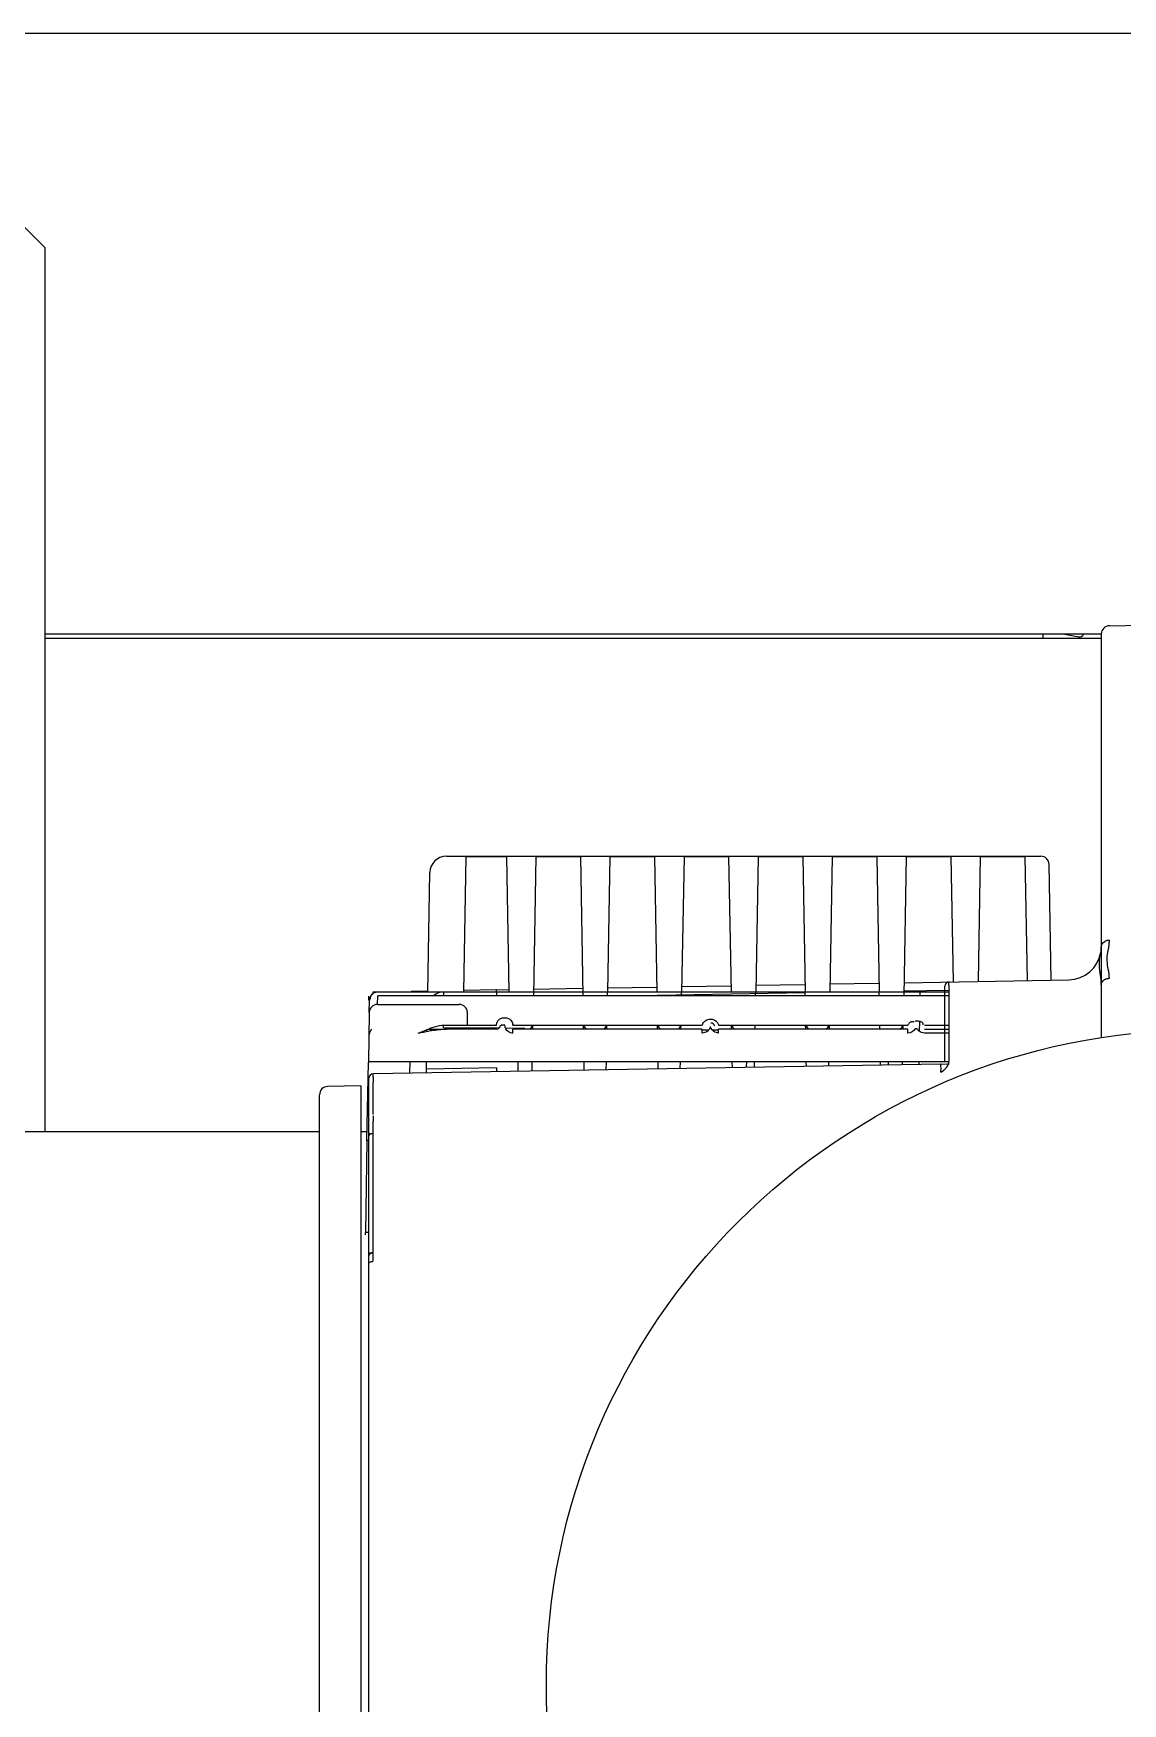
# Model space of a CAD drawing. Header units: millimetres. Extents: x 17886 to 18265, y -8727 to -7321.
# Drawn here: x 18004.373 to 18005.697, y -7647.592 to -7645.563 of the extents above; entities that cross this region are included whole.
import ezdxf

# ---------------------------------------------------------------- set-up
doc = ezdxf.new("R2010")
doc.units = ezdxf.units.MM
for name, color, linetype in [('3551370_DKREDXF_CONTINUOUS_LINE', 7, 'Continuous'), ('3570567_DXF_CONTINUOUS_LINE', 7, 'Continuous'), ('3570568_DXF_CONTINUOUS_LINE', 7, 'Continuous'), ('3570569_DXF_CONTINUOUS_LINE', 7, 'Continuous'), ('3650520_DXF_CONTINUOUS_LINE', 7, 'Continuous'), ('3884027_DKREDXF_CONTINUOUS_LINE', 7, 'Continuous')]:
    doc.layers.add(name, color=color, linetype=linetype)

msp = doc.modelspace()

# ---------------------------------------------------------------- linework, layer by layer
at = {"layer": '3551370_DKREDXF_CONTINUOUS_LINE', "color": 6, "linetype": 'Continuous'}
for p, q in [((18005.68051, -7646.2825), (18005.76068, -7646.28111)), ((18005.67068, -7646.2925), (18005.67068, -7646.78336)), ((18004.87467, -7646.56268), (18005.59722, -7646.56268)), ((18004.98356, -7646.56308), (18004.9806, -7646.73243)), ((18005.03781, -7646.56308), (18005.04077, -7646.73244)), ((18005.07356, -7646.56308), (18005.07068, -7646.72768)), ((18005.16356, -7646.56308), (18005.16068, -7646.72768)), ((18005.25356, -7646.56308), (18005.25068, -7646.72768)), ((18005.30781, -7646.56308), (18005.31068, -7646.72768)), ((18005.39781, -7646.56308), (18005.40068, -7646.72768)), ((18005.43356, -7646.56308), (18005.4306, -7646.73247)), ((18005.48781, -7646.56308), (18005.49046, -7646.71472)), ((18005.60965, -7646.71321), (18005.60719, -7646.5725)), ((18004.85217, -7646.72768), (18004.85471, -7646.58233)), ((18005.43094, -7646.71633), (18005.63138, -7646.71283)), ((18004.78579, -7646.72759), (18004.79129, -7646.72749)), ((18004.7913, -7646.72768), (18004.7867, -7646.7288)), ((18004.83181, -7646.72678), (18004.85197, -7646.72643)), ((18004.89565, -7646.72567), (18004.89572, -7646.72567)), ((18004.9356, -7646.72497), (18004.95063, -7646.72471)), ((18004.98062, -7646.72419), (18005.04061, -7646.72314)), ((18005.0706, -7646.72262), (18005.13058, -7646.72157)), ((18005.16057, -7646.72105), (18005.22055, -7646.72)), ((18005.25054, -7646.71947), (18005.31052, -7646.71843)), ((18005.34051, -7646.7179), (18005.4005, -7646.71686)), ((18004.78104, -7646.7525), (18004.77997, -7646.81339)), ((18004.79103, -7646.74268), (18004.89033, -7646.74268)), ((18004.9006, -7646.76776), (18004.90033, -7646.7525)), ((18004.85134, -7646.77509), (18004.85133, -7646.77556)), ((18004.93568, -7646.77268), (18004.87502, -7646.77268)), ((18005.18568, -7646.77268), (18004.95568, -7646.77268)), ((18004.9799, -7646.77268), (18004.97998, -7646.76794)), ((18005.04147, -7646.77268), (18005.04139, -7646.76794)), ((18005.43568, -7646.77268), (18005.20568, -7646.77268)), ((18005.4299, -7646.77258), (18005.42998, -7646.76784)), ((18005.4756, -7646.81521), (18004.78579, -7646.82725)), ((18004.97901, -7646.82388), (18004.9792, -7646.81268)), ((18005.04234, -7646.82277), (18005.04217, -7646.81268)), ((18005.42914, -7646.81602), (18005.4292, -7646.81268)), ((18004.85045, -7646.82612), (18004.85044, -7646.82641)), ((18004.93568, -7646.81997), (18004.85053, -7646.82146)), ((18004.93568, -7646.81997), (18004.93568, -7646.82463)), ((18004.72068, -7649.79285), (18004.72068, -7646.8525)), ((18004.77086, -7646.8418), (18004.73051, -7646.8425)), ((18004.72068, -7646.89768), (18004.24581, -7646.89768)), ((18004.7785, -7646.89768), (18004.77086, -7646.89768)), ((18004.77832, -7646.90816), (18004.77637, -7647.01984)), ((18004.78068, -7649.50997), (18004.78068, -7647.05748))]:
    msp.add_line(p, q, dxfattribs=at)
at = {"layer": '3551370_DKREDXF_CONTINUOUS_LINE', "color": 7, "linetype": 'Continuous'}
for p, q in [((18004.89856, -7646.56308), (18004.89568, -7646.72768)), ((18004.90855, -7646.56289), (18004.93782, -7646.56289)), ((18004.94781, -7646.56308), (18004.95068, -7646.72768)), ((18004.99355, -7646.56289), (18005.02782, -7646.56289)), ((18005.08355, -7646.56289), (18005.11782, -7646.56289)), ((18005.12781, -7646.56308), (18005.13068, -7646.72768)), ((18005.17355, -7646.56289), (18005.20782, -7646.56289)), ((18005.21781, -7646.56308), (18005.22068, -7646.72768)), ((18005.26355, -7646.56289), (18005.29782, -7646.56289)), ((18005.34356, -7646.56308), (18005.34068, -7646.72768)), ((18005.35355, -7646.56289), (18005.38782, -7646.56289)), ((18005.44355, -7646.56289), (18005.47782, -7646.56289)), ((18005.52356, -7646.56308), (18005.52091, -7646.71472)), ((18005.53355, -7646.56289), (18005.56782, -7646.56289)), ((18005.57781, -7646.56308), (18005.58044, -7646.71372)), ((18004.78068, -7646.73759), (18004.78068, -7646.73279)), ((18004.7912, -7646.74268), (18004.79138, -7646.73241)), ((18005.4856, -7646.72768), (18004.7913, -7646.72768)), ((18005.4856, -7646.73248), (18004.79138, -7646.73241)), ((18004.9356, -7646.72497), (18004.89572, -7646.72567)), ((18005.0706, -7646.73244), (18005.07068, -7646.72768)), ((18005.13075, -7646.73156), (18005.3107, -7646.72842)), ((18005.1606, -7646.73245), (18005.16068, -7646.72768)), ((18005.2506, -7646.73246), (18005.25068, -7646.72768)), ((18005.31077, -7646.73246), (18005.31068, -7646.72768)), ((18005.34069, -7646.7279), (18005.40067, -7646.72685)), ((18005.40077, -7646.73247), (18005.40068, -7646.72768)), ((18005.43066, -7646.72633), (18005.4856, -7646.72537)), ((18005.4506, -7646.73248), (18005.45068, -7646.72768)), ((18005.48068, -7646.81113), (18005.48068, -7646.72037)), ((18005.4856, -7646.81113), (18005.4856, -7646.72537)), ((18004.78104, -7646.7525), (18004.7813, -7646.7375)), ((18004.85134, -7646.77509), (18004.85138, -7646.77268)), ((18004.85264, -7646.77268), (18004.87502, -7646.77268)), ((18004.87121, -7646.77114), (18004.87121, -7646.76776)), ((18004.9386, -7646.77172), (18004.87121, -7646.77114)), ((18004.87238, -7646.76776), (18004.9006, -7646.76776)), ((18004.9006, -7646.76794), (18004.9357, -7646.76794)), ((18004.97006, -7646.772), (18004.94672, -7646.77179)), ((18004.95568, -7646.76794), (18005.18568, -7646.76794)), ((18004.95568, -7646.77759), (18004.95568, -7646.77268)), ((18005.0699, -7646.77268), (18005.06998, -7646.76794)), ((18005.13147, -7646.77268), (18005.13139, -7646.76794)), ((18005.1599, -7646.77268), (18005.15998, -7646.76794)), ((18005.18568, -7646.77759), (18005.18568, -7646.77268)), ((18005.19326, -7646.77395), (18005.18572, -7646.77388)), ((18005.19606, -7646.77032), (18005.19531, -7646.77031)), ((18005.19539, -7646.76066), (18005.19615, -7646.76067)), ((18005.20572, -7646.77405), (18005.19815, -7646.77399)), ((18005.20568, -7646.76794), (18005.43568, -7646.76794)), ((18005.20568, -7646.77759), (18005.20568, -7646.77268)), ((18005.22147, -7646.77268), (18005.22139, -7646.76794)), ((18005.2499, -7646.77268), (18005.24998, -7646.76794)), ((18005.31147, -7646.77268), (18005.31139, -7646.76794)), ((18005.33998, -7646.76794), (18005.3399, -7646.77268)), ((18005.40147, -7646.77268), (18005.40139, -7646.76794)), ((18005.43568, -7646.77759), (18005.43568, -7646.77268)), ((18005.44698, -7646.77251), (18005.4444, -7646.77248)), ((18005.44449, -7646.76283), (18005.44706, -7646.76286)), ((18005.44984, -7646.77567), (18005.45007, -7646.76291)), ((18005.45568, -7646.76794), (18005.4856, -7646.76794)), ((18005.45568, -7646.77268), (18005.4856, -7646.77268)), ((18005.4856, -7646.7776), (18005.45568, -7646.77759)), ((18004.77832, -7646.90816), (18004.77997, -7646.81339)), ((18005.4856, -7646.81268), (18004.77999, -7646.81268)), ((18004.83045, -7646.82647), (18004.83069, -7646.81268)), ((18004.85045, -7646.82612), (18004.85068, -7646.81268)), ((18004.96219, -7646.82368), (18004.96198, -7646.81178)), ((18005.06903, -7646.82231), (18005.0692, -7646.81268)), ((18005.13232, -7646.8212), (18005.13217, -7646.81268)), ((18005.15906, -7646.82073), (18005.1592, -7646.81268)), ((18005.22229, -7646.81963), (18005.22217, -7646.81268)), ((18005.23939, -7646.81178), (18005.23925, -7646.81932)), ((18005.24909, -7646.81916), (18005.2492, -7646.81268)), ((18005.31226, -7646.81806), (18005.31217, -7646.81268)), ((18005.3392, -7646.81268), (18005.33911, -7646.81759)), ((18005.40223, -7646.81649), (18005.40217, -7646.81268)), ((18005.41205, -7646.81582), (18005.41198, -7646.81178)), ((18005.44914, -7646.81567), (18005.4492, -7646.81268)), ((18005.4756, -7646.81521), (18005.48567, -7646.81503)), ((18004.78068, -7647.05748), (18004.78068, -7646.83245)), ((18004.78579, -7646.87665), (18004.78579, -7646.83725)), ((18004.77086, -7646.8418), (18004.77086, -7649.80355)), ((18004.78579, -7646.924), (18004.78579, -7646.88474)), ((18004.78068, -7646.90816), (18004.77832, -7646.90816)), ((18004.78577, -7646.94359), (18004.78578, -7646.93565)), ((18004.78578, -7646.93565), (18004.78579, -7646.92919)), ((18004.78579, -7646.92919), (18004.78579, -7646.924)), ((18004.78579, -7647.04766), (18004.78577, -7646.94359)), ((18004.77632, -7647.02258), (18004.77637, -7647.01984)), ((18004.78068, -7647.01984), (18004.77637, -7647.01984)), ((18004.78579, -7647.05488), (18004.78579, -7647.04766))]:
    msp.add_line(p, q, dxfattribs=at)
at = {"layer": '3551370_DKREDXF_CONTINUOUS_LINE', "color": 6, "linetype": 'Continuous'}
msp.add_lwpolyline([(18004.7867, -7646.7288), (18004.7828, -7646.7324), (18004.7813, -7646.7375)], dxfattribs=at)
for centre, radius, start, end in [((18005.68068, -7646.2925), 0.01, 91.00003, 180.00188), ((18004.8747, -7646.58268), 0.02, 90, 179), ((18005.59719, -7646.57268), 0.01, 1, 90), ((18005.63068, -7646.67283), 0.04, 271, 350.16833), ((18004.87182, -7646.74768), 0.02, 90, 129.31012), ((18004.79103, -7646.75268), 0.01, 89.99992, 179), ((18004.89033, -7646.75268), 0.01, 1, 90.0002), ((18004.93568, -7646.76768), 0.005, 270.00378, 357.14472), ((18004.97003, -7646.76518), 0.01, 309.01715, 343.33395), ((18005.05134, -7646.76518), 0.01, 196.66605, 230.98285), ((18005.06003, -7646.76518), 0.01, 309.01715, 343.33395), ((18005.14134, -7646.76518), 0.01, 196.66605, 230.98285), ((18005.15003, -7646.76518), 0.01, 309.01715, 343.33395), ((18005.23134, -7646.76518), 0.01, 196.66605, 230.98285), ((18005.32134, -7646.76518), 0.01, 196.66605, 230.98285), ((18005.33003, -7646.76518), 0.01, 309.01715, 343.33395), ((18005.42003, -7646.76518), 0.01, 309.01715, 343.33395), ((18004.73068, -7646.8525), 0.01, 91, 180)]:
    msp.add_arc(centre, radius, start, end, dxfattribs=at)
at = {"layer": '3551370_DKREDXF_CONTINUOUS_LINE', "color": 7, "linetype": 'Continuous'}
for centre, radius, start, end in [((18005.63068, -7646.67283), 0.04, 350.16833, 0.0002), ((18005.68067, -7646.67641), 0.01168, 111.14979, 119.60272), ((18005.68085, -7646.67685), 0.01216, 100.77601, 111.20451), ((18005.63, -7646.66471), 0.05051, 350.21635, 355.08066), ((18005.62999, -7646.66471), 0.05052, 355.08409, 359.99919), ((18005.48568, -7646.72037), 0.005, 91, 180), ((18004.7913, -7646.73768), 0.01, 89.99998, 179), ((18005.01153, -7646.72878), 0.22575, 179.83087, 180.204), ((18005.57071, -7646.72788), 0.63515, 179.9765, 180.41325), ((18006.39216, -7646.71709), 0.9066, 180.15167, 180.5231), ((18004.90299, -7647.05215), 0.28138, 98.99341, 100.10167), ((18004.87507, -7646.83231), 0.05964, 90.0444, 92.45322), ((18004.94676, -7646.7684), 0.00893, 2.94525, 11.27604), ((18005.19541, -7646.77069), 0.0101, 150.78558, 164.21595), ((18005.19606, -7646.7704), 0.005, 15.8448, 89.5), ((18005.19568, -7646.77097), 0.01046, 41.83066, 53.2193), ((18004.79668, -7646.78278), 0.01617, 165.37734, 179.0123), ((18004.78588, -7646.83245), 0.0052, 91, 180), ((18005.65688, -7646.82897), 0.87112, 180.15777, 180.54406), ((18005.0901, -7646.88215), 0.30433, 179.27539, 179.45191), ((18005.10155, -7646.88193), 0.31577, 179.51185, 180.50929)]:
    msp.add_arc(centre, radius, start, end, dxfattribs=at)
for points, knots in [([(18004.89856, -7646.56308), (18004.89856, -7646.56282), (18004.90012, -7646.56325), (18004.90267, -7646.56254), (18004.90619, -7646.56289), (18004.90855, -7646.56289)], [0, 0, 0, 0, 0.0768811, 0.2928966, 1, 1, 1, 1]), ([(18004.93782, -7646.56289), (18004.94018, -7646.56289), (18004.9437, -7646.56254), (18004.94625, -7646.56325), (18004.94781, -7646.56282), (18004.94781, -7646.56308)], [0, 0, 0, 0, 0.7071034, 0.9231189, 1, 1, 1, 1]), ([(18004.98356, -7646.56308), (18004.98356, -7646.56282), (18004.98512, -7646.56325), (18004.98767, -7646.56254), (18004.99119, -7646.56289), (18004.99355, -7646.56289)], [0, 0, 0, 0, 0.0768811, 0.2928966, 1, 1, 1, 1]), ([(18005.02782, -7646.56289), (18005.03018, -7646.56289), (18005.0337, -7646.56254), (18005.03625, -7646.56325), (18005.03781, -7646.56282), (18005.03781, -7646.56308)], [0, 0, 0, 0, 0.7071034, 0.9231189, 1, 1, 1, 1]), ([(18005.07356, -7646.56308), (18005.07356, -7646.56282), (18005.07512, -7646.56325), (18005.07767, -7646.56254), (18005.08119, -7646.56289), (18005.08355, -7646.56289)], [0, 0, 0, 0, 0.0768811, 0.2928966, 1, 1, 1, 1]), ([(18005.11782, -7646.56289), (18005.12018, -7646.56289), (18005.1237, -7646.56254), (18005.12625, -7646.56325), (18005.12781, -7646.56282), (18005.12781, -7646.56308)], [0, 0, 0, 0, 0.7071034, 0.9231189, 1, 1, 1, 1]), ([(18005.16356, -7646.56308), (18005.16356, -7646.56282), (18005.16512, -7646.56325), (18005.16767, -7646.56254), (18005.17119, -7646.56289), (18005.17355, -7646.56289)], [0, 0, 0, 0, 0.0768811, 0.2928966, 1, 1, 1, 1]), ([(18005.20782, -7646.56289), (18005.21018, -7646.56289), (18005.2137, -7646.56254), (18005.21625, -7646.56325), (18005.21781, -7646.56282), (18005.21781, -7646.56308)], [0, 0, 0, 0, 0.7071025, 0.9231182, 1, 1, 1, 1]), ([(18005.25356, -7646.56308), (18005.25356, -7646.56282), (18005.25512, -7646.56325), (18005.25767, -7646.56254), (18005.26119, -7646.56289), (18005.26355, -7646.56289)], [0, 0, 0, 0, 0.0768811, 0.2928966, 1, 1, 1, 1]), ([(18005.29782, -7646.56289), (18005.30018, -7646.56289), (18005.3037, -7646.56254), (18005.30625, -7646.56325), (18005.30781, -7646.56282), (18005.30781, -7646.56308)], [0, 0, 0, 0, 0.7071034, 0.9231189, 1, 1, 1, 1]), ([(18005.34356, -7646.56308), (18005.34356, -7646.56282), (18005.34512, -7646.56325), (18005.34767, -7646.56254), (18005.35119, -7646.56289), (18005.35355, -7646.56289)], [0, 0, 0, 0, 0.0768811, 0.2928966, 1, 1, 1, 1]), ([(18005.38782, -7646.56289), (18005.39018, -7646.56289), (18005.3937, -7646.56254), (18005.39625, -7646.56325), (18005.39781, -7646.56282), (18005.39781, -7646.56308)], [0, 0, 0, 0, 0.7071034, 0.9231189, 1, 1, 1, 1]), ([(18005.43356, -7646.56308), (18005.43356, -7646.56282), (18005.43512, -7646.56325), (18005.43767, -7646.56254), (18005.44119, -7646.56289), (18005.44355, -7646.56289)], [0, 0, 0, 0, 0.0768811, 0.2928966, 1, 1, 1, 1]), ([(18005.47782, -7646.56289), (18005.48018, -7646.56289), (18005.4837, -7646.56254), (18005.48625, -7646.56325), (18005.48781, -7646.56282), (18005.48781, -7646.56308)], [0, 0, 0, 0, 0.7071034, 0.9231189, 1, 1, 1, 1]), ([(18005.52356, -7646.56308), (18005.52356, -7646.56282), (18005.52512, -7646.56325), (18005.52767, -7646.56254), (18005.53119, -7646.56289), (18005.53355, -7646.56289)], [0, 0, 0, 0, 0.0768811, 0.2928966, 1, 1, 1, 1]), ([(18005.56782, -7646.56289), (18005.57018, -7646.56289), (18005.5737, -7646.56254), (18005.57625, -7646.56325), (18005.57781, -7646.56282), (18005.57781, -7646.56308)], [0, 0, 0, 0, 0.7071034, 0.9231189, 1, 1, 1, 1]), ([(18005.67068, -7646.67283), (18005.67068, -7646.67241), (18005.67077, -7646.67157), (18005.671, -7646.67075), (18005.67116, -7646.67035)], [0, 0, 0, 0, 0.4948917, 1, 1, 1, 1]), ([(18005.67858, -7646.66491), (18005.6789, -7646.66485), (18005.67954, -7646.66475), (18005.68019, -7646.66471), (18005.68051, -7646.66471)], [0, 0, 0, 0, 0.502006, 1, 1, 1, 1]), ([(18005.6792, -7646.67636), (18005.6793, -7646.67584), (18005.6795, -7646.67482), (18005.67969, -7646.6738), (18005.67978, -7646.67329)], [0, 0, 0, 0, 0.5008304, 1, 1, 1, 1]), ([(18005.66964, -7646.68216), (18005.66972, -7646.68175), (18005.66987, -7646.68091), (18005.67002, -7646.68008), (18005.6701, -7646.67966)], [0, 0, 0, 0, 0.5023442, 1, 1, 1, 1]), ([(18005.67862, -7646.67932), (18005.67871, -7646.67883), (18005.67891, -7646.67784), (18005.6791, -7646.67685), (18005.6792, -7646.67636)], [0, 0, 0, 0, 0.5002759, 1, 1, 1, 1]), ([(18005.48557, -7646.7159), (18005.48558, -7646.71577), (18005.48563, -7646.71565), (18005.48555, -7646.71537), (18005.4856, -7646.71537)], [0, 0, 0, 0, 0.7419275, 1, 1, 1, 1]), ([(18005.48556, -7646.71949), (18005.48556, -7646.71877), (18005.48556, -7646.71757), (18005.48557, -7646.71638), (18005.48557, -7646.7159)], [0, 0, 0, 0, 0.6029058, 1, 1, 1, 1]), ([(18005.67475, -7646.7125), (18005.67517, -7646.71226), (18005.67606, -7646.71182), (18005.677, -7646.7115), (18005.67747, -7646.71137)], [0, 0, 0, 0, 0.4951562, 1, 1, 1, 1]), ([(18005.67747, -7646.71137), (18005.67797, -7646.71123), (18005.67897, -7646.71101), (18005.68, -7646.71092), (18005.68051, -7646.71092)], [0, 0, 0, 0, 0.5018749, 1, 1, 1, 1]), ([(18004.78149, -7646.73653), (18004.78152, -7646.73645), (18004.78159, -7646.73629), (18004.78167, -7646.73613), (18004.78172, -7646.73606)], [0, 0, 0, 0, 0.4933999, 1, 1, 1, 1]), ([(18004.78172, -7646.73606), (18004.78182, -7646.73586), (18004.78209, -7646.73548), (18004.78241, -7646.73515), (18004.78258, -7646.73499)], [0, 0, 0, 0, 0.4799474, 1, 1, 1, 1]), ([(18004.78578, -7646.72811), (18004.78578, -7646.72798), (18004.78585, -7646.72787), (18004.78575, -7646.72759), (18004.78579, -7646.72759)], [0, 0, 0, 0, 0.7427112, 1, 1, 1, 1]), ([(18004.93557, -7646.7255), (18004.93558, -7646.72537), (18004.93563, -7646.72525), (18004.93555, -7646.72497), (18004.9356, -7646.72497)], [0, 0, 0, 0, 0.7419275, 1, 1, 1, 1]), ([(18004.93556, -7646.72762), (18004.93556, -7646.7272), (18004.93556, -7646.7265), (18004.93557, -7646.72579), (18004.93557, -7646.7255)], [0, 0, 0, 0, 0.585574, 1, 1, 1, 1]), ([(18005.67068, -7646.71882), (18005.67068, -7646.71841), (18005.67077, -7646.71758), (18005.671, -7646.71679), (18005.67116, -7646.7164)], [0, 0, 0, 0, 0.4943984, 1, 1, 1, 1]), ([(18004.86946, -7646.76794), (18004.86995, -7646.76788), (18004.87092, -7646.76779), (18004.8719, -7646.76776), (18004.87238, -7646.76776)], [0, 0, 0, 0, 0.5045321, 1, 1, 1, 1]), ([(18004.9357, -7646.76794), (18004.93572, -7646.76752), (18004.93581, -7646.76669), (18004.93602, -7646.76588), (18004.93614, -7646.76548)], [0, 0, 0, 0, 0.4983339, 1, 1, 1, 1]), ([(18004.94568, -7646.76809), (18004.94454, -7646.76803), (18004.94384, -7646.768), (18004.94093, -7646.76788), (18004.94177, -7646.76796), (18004.94197, -7646.76797)], [0, 0, 0, 0, 0.6986419, 0.8782401, 1, 1, 1, 1]), ([(18005.19394, -7646.77322), (18005.19363, -7646.77367), (18005.19295, -7646.77451), (18005.19214, -7646.77524), (18005.19171, -7646.77557)], [0, 0, 0, 0, 0.499758, 1, 1, 1, 1]), ([(18005.19531, -7646.77031), (18005.19516, -7646.77083), (18005.19478, -7646.77184), (18005.19424, -7646.77277), (18005.19394, -7646.77322)], [0, 0, 0, 0, 0.4974101, 1, 1, 1, 1]), ([(18005.20347, -7646.764), (18005.20379, -7646.76435), (18005.20437, -7646.76509), (18005.20484, -7646.7659), (18005.20505, -7646.76631)], [0, 0, 0, 0, 0.5019325, 1, 1, 1, 1]), ([(18005.20505, -7646.76631), (18005.20518, -7646.76657), (18005.20542, -7646.76711), (18005.20561, -7646.76766), (18005.20568, -7646.76794)], [0, 0, 0, 0, 0.5024889, 1, 1, 1, 1]), ([(18005.43568, -7646.76794), (18005.43597, -7646.76743), (18005.4366, -7646.76641), (18005.43735, -7646.76547), (18005.43778, -7646.76504)], [0, 0, 0, 0, 0.4908765, 1, 1, 1, 1]), ([(18005.43778, -7646.76504), (18005.43802, -7646.76479), (18005.43853, -7646.76433), (18005.43911, -7646.76396), (18005.43942, -7646.76381)], [0, 0, 0, 0, 0.5110061, 1, 1, 1, 1]), ([(18005.43942, -7646.76381), (18005.43966, -7646.76369), (18005.44018, -7646.7635), (18005.44072, -7646.76343), (18005.44099, -7646.76343)], [0, 0, 0, 0, 0.5003752, 1, 1, 1, 1]), ([(18005.44099, -7646.76343), (18005.44139, -7646.76344), (18005.44224, -7646.76361), (18005.44299, -7646.76405), (18005.44337, -7646.76433)], [0, 0, 0, 0, 0.4565296, 1, 1, 1, 1]), ([(18005.44929, -7646.77528), (18005.44883, -7646.77489), (18005.44797, -7646.77403), (18005.44727, -7646.77303), (18005.44698, -7646.77251)], [0, 0, 0, 0, 0.5019065, 1, 1, 1, 1]), ([(18005.44706, -7646.76286), (18005.44757, -7646.76286), (18005.44859, -7646.76291), (18005.4496, -7646.76305), (18005.45011, -7646.76317)], [0, 0, 0, 0, 0.4896625, 1, 1, 1, 1]), ([(18005.45011, -7646.76317), (18005.45079, -7646.76332), (18005.45209, -7646.76373), (18005.45315, -7646.76469), (18005.45347, -7646.76525)], [0, 0, 0, 0, 0.5186811, 1, 1, 1, 1]), ([(18005.45347, -7646.76525), (18005.45357, -7646.76543), (18005.45374, -7646.76582), (18005.45384, -7646.76624), (18005.45387, -7646.76646)], [0, 0, 0, 0, 0.4827394, 1, 1, 1, 1]), ([(18005.45387, -7646.76646), (18005.4539, -7646.76666), (18005.45393, -7646.76708), (18005.4539, -7646.7675), (18005.45387, -7646.76772)], [0, 0, 0, 0, 0.4757917, 1, 1, 1, 1]), ([(18005.47577, -7646.8252), (18005.47579, -7646.82285), (18005.47623, -7646.8193), (18005.47549, -7646.81678), (18005.47603, -7646.8152), (18005.47577, -7646.81521)], [0, 0, 0, 0, 0.7072802, 0.9237451, 1, 1, 1, 1]), ([(18004.78577, -7646.82778), (18004.78577, -7646.82765), (18004.78583, -7646.82753), (18004.78575, -7646.82725), (18004.78579, -7646.82725)], [0, 0, 0, 0, 0.7422858, 1, 1, 1, 1]), ([(18004.78576, -7646.83137), (18004.78576, -7646.83065), (18004.78576, -7646.82945), (18004.78576, -7646.82825), (18004.78577, -7646.82778)], [0, 0, 0, 0, 0.6028309, 1, 1, 1, 1]), ([(18004.78383, -7646.89942), (18004.78406, -7646.89942), (18004.78454, -7646.89948), (18004.78499, -7646.89967), (18004.78522, -7646.89979)], [0, 0, 0, 0, 0.4672658, 1, 1, 1, 1]), ([(18004.78068, -7647.05748), (18004.78068, -7647.05628), (18004.78287, -7647.05482), (18004.78464, -7647.05512), (18004.78522, -7647.05531)], [0, 0, 0, 0, 0.6600972, 1, 1, 1, 1]), ([(18004.78396, -7647.04439), (18004.78417, -7647.0444), (18004.78461, -7647.04447), (18004.78502, -7647.04464), (18004.78522, -7647.04475)], [0, 0, 0, 0, 0.4694722, 1, 1, 1, 1])]:
    msp.add_open_spline(points, degree=3, knots=knots, dxfattribs=at)
for points in [[(18005.67116, -7646.67035), (18005.67183, -7646.66863), (18005.67329, -7646.66717), (18005.6749, -7646.66625)], [(18005.66844, -7646.69558), (18005.66827, -7646.69109), (18005.66881, -7646.68658), (18005.66964, -7646.68216)], [(18005.66964, -7646.70705), (18005.66912, -7646.70324), (18005.66859, -7646.69942), (18005.66844, -7646.69558)], [(18005.6792, -7646.69998), (18005.6779, -7646.69321), (18005.67734, -7646.68609), (18005.67862, -7646.67932)], [(18005.67068, -7646.71882), (18005.67068, -7646.71488), (18005.67017, -7646.71095), (18005.66964, -7646.70705)], [(18005.67116, -7646.7164), (18005.67182, -7646.71476), (18005.67322, -7646.71338), (18005.67475, -7646.7125)], [(18005.68051, -7646.71092), (18005.68051, -7646.70724), (18005.6799, -7646.70358), (18005.6792, -7646.69998)], [(18004.87155, -7646.73248), (18004.87169, -7646.73087), (18004.87181, -7646.72926), (18004.87185, -7646.72765)], [(18004.78408, -7646.77272), (18004.78265, -7646.77444), (18004.7816, -7646.77653), (18004.78103, -7646.7787)], [(18004.84068, -7646.77759), (18004.84465, -7646.7759), (18004.84862, -7646.77422), (18004.85264, -7646.77268)], [(18004.84068, -7646.77759), (18004.845, -7646.77674), (18004.84931, -7646.7759), (18004.85364, -7646.77513)], [(18004.85264, -7646.77268), (18004.85428, -7646.77205), (18004.85593, -7646.77144), (18004.85759, -7646.77087)], [(18004.85759, -7646.77087), (18004.86145, -7646.76955), (18004.86541, -7646.76839), (18004.86946, -7646.76794)], [(18004.859, -7646.77423), (18004.86201, -7646.77376), (18004.86504, -7646.77334), (18004.86807, -7646.77305)], [(18004.86807, -7646.77305), (18004.86955, -7646.77291), (18004.87103, -7646.77279), (18004.87252, -7646.77273)], [(18004.93614, -7646.76548), (18004.93672, -7646.76365), (18004.93787, -7646.76192), (18004.93936, -7646.7607)], [(18004.93936, -7646.7607), (18004.94293, -7646.75777), (18004.95016, -7646.75834), (18004.95316, -7646.76185)], [(18004.94997, -7646.7758), (18004.94757, -7646.77409), (18004.94584, -7646.771), (18004.94569, -7646.76806)], [(18004.95568, -7646.77759), (18004.95369, -7646.77759), (18004.9516, -7646.77695), (18004.94997, -7646.7758)], [(18004.95316, -7646.76185), (18004.95432, -7646.76321), (18004.95518, -7646.7649), (18004.95552, -7646.76665)], [(18005.19171, -7646.77557), (18005.19002, -7646.77685), (18005.1878, -7646.77759), (18005.18568, -7646.77759)], [(18005.18659, -7646.76575), (18005.18738, -7646.76435), (18005.18857, -7646.76311), (18005.18994, -7646.76225)], [(18005.18994, -7646.76225), (18005.19154, -7646.76125), (18005.1935, -7646.76064), (18005.19539, -7646.76066)], [(18005.19966, -7646.77557), (18005.19797, -7646.77429), (18005.19664, -7646.77236), (18005.19606, -7646.77032)], [(18005.19615, -7646.76067), (18005.19819, -7646.76068), (18005.20031, -7646.76138), (18005.20194, -7646.76259)], [(18005.20568, -7646.77759), (18005.20357, -7646.77759), (18005.20135, -7646.77685), (18005.19966, -7646.77557)], [(18005.4444, -7646.77248), (18005.44275, -7646.77542), (18005.43905, -7646.77759), (18005.43568, -7646.77759)], [(18005.45568, -7646.77759), (18005.45342, -7646.77759), (18005.45103, -7646.77673), (18005.44929, -7646.77528)], [(18005.48235, -7646.81955), (18005.48426, -7646.81723), (18005.4856, -7646.81414), (18005.4856, -7646.81113)], [(18005.47577, -7646.8252), (18005.47813, -7646.82354), (18005.48052, -7646.82179), (18005.48235, -7646.81955)], [(18004.78068, -7646.90329), (18004.78068, -7646.90163), (18004.78217, -7646.89945), (18004.78383, -7646.89942)], [(18004.78068, -7647.04825), (18004.78068, -7647.04656), (18004.78228, -7647.04432), (18004.78396, -7647.04439)], [(18004.78068, -7647.04891), (18004.78068, -7647.04717), (18004.78221, -7647.04477), (18004.78395, -7647.04484)]]:
    msp.add_open_spline(points, degree=3, dxfattribs=at)
at = {"layer": '3570567_DXF_CONTINUOUS_LINE', "color": 7, "linetype": 'Continuous'}
msp.add_line((18004.38668, -7646.29768), (18005.67068, -7646.29768), dxfattribs=at)
at = {"layer": '3570568_DXF_CONTINUOUS_LINE', "color": 3, "linetype": 'Continuous'}
for p, q in [((18005.60018, -7646.29768), (18005.60018, -7646.29348)), ((18005.62615, -7646.29268), (18005.64318, -7646.29617))]:
    msp.add_line(p, q, dxfattribs=at)
msp.add_arc((18005.64418, -7646.29128), 0.005, 258.39561, 342.27453, dxfattribs=at)
at = {"layer": '3570569_DXF_CONTINUOUS_LINE', "color": 7, "linetype": 'Continuous'}
for p, q in [((18008.64168, -7645.56268), (17999.31168, -7645.56268)), ((18005.67068, -7646.29268), (18004.38668, -7646.29268))]:
    msp.add_line(p, q, dxfattribs=at)
at = {"layer": '3650520_DXF_CONTINUOUS_LINE', "color": 7, "linetype": 'Continuous'}
for q in [(18004.33668, -7645.77268), (18004.38668, -7646.89768)]:
    msp.add_line((18004.38668, -7645.82268), q, dxfattribs=at)
at = {"layer": '3884027_DKREDXF_CONTINUOUS_LINE', "color": 6, "linetype": 'Continuous'}
msp.add_circle((18005.79233, -7647.56968), 0.79603, dxfattribs=at)

doc.saveas('drawing.dxf')
